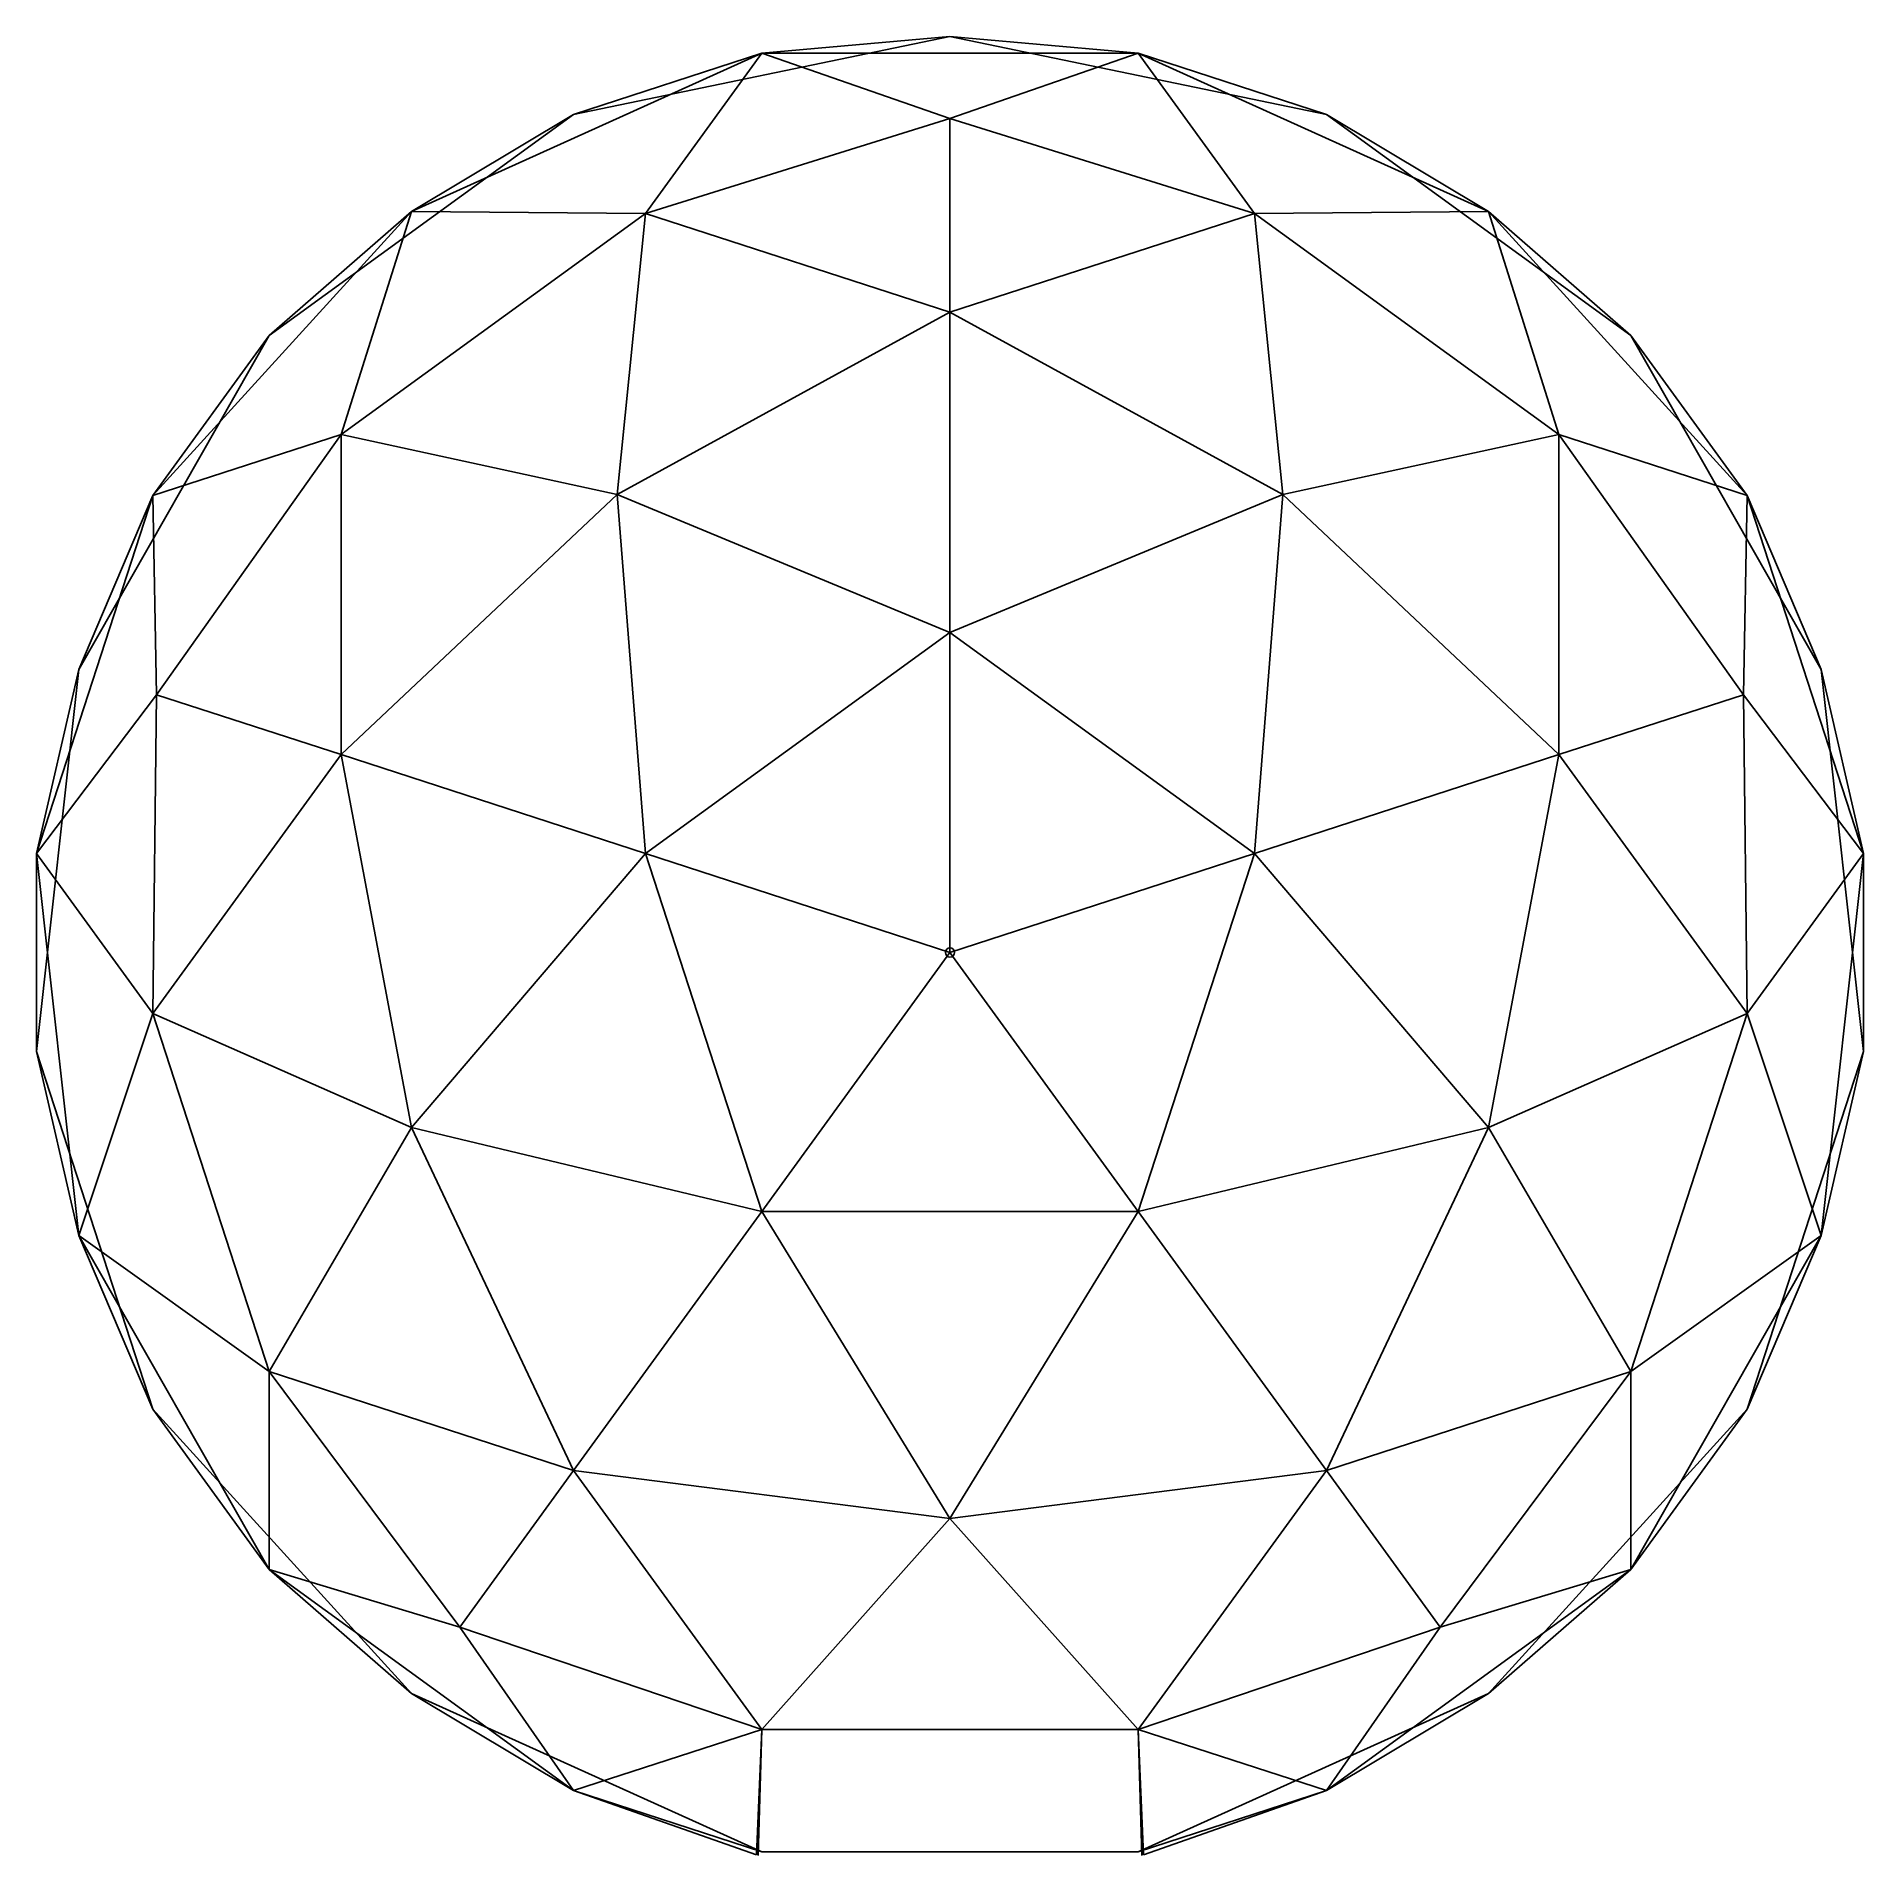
# Model space of a CAD drawing. Header units: millimetres. Extents: x -2410 to 10816, y -13561 to 2417.
# Drawn here: x -2410 to 2410, y -2383 to 2417 of the extents above.
import ezdxf

# ---------------------------------------------------------------- set-up
doc = ezdxf.new("R2010")
doc.units = ezdxf.units.MM
for name, color, linetype in [('A', 1, 'Continuous'), ('B', 3, 'Continuous'), ('C', 5, 'Continuous')]:
    doc.layers.add(name, color=color, linetype=linetype)

msp = doc.modelspace()

# ---------------------------------------------------------------- linework, layer by layer
for p, q in [((-496.6, -2050.4, 1267.2), (-510.6, -2381.6, 1299.1)), ((496.6, -2050.4, 1267.2), (510.6, -2381.6, 1299.1))]:
    msp.add_line(p, q)
at = {"extrusion": (-1, 0, 0)}
msp.add_line((-506.6, -2383.1, 1306.5), (-506.6, -2383.1, 308.3), dxfattribs=at)
msp.add_circle((0, 0), 12.3)
at = {"layer": 'A', "extrusion": (-0.850651, 0.276393, 0.447214)}
for p, q in [((0, 2201.2, 1100.6), (-496.6, 2373.1, 422.4)), ((-496.6, -683.5, 2311.5), (0, 0, 2461)), ((-1293.8, -1780.8, 1100.6), (-993.1, -1366.9, 1789.3)), ((-1293.8, -1780.8, 1100.6), (-1796.6, -1628, 422.4))]:
    msp.add_line(p, q, dxfattribs=at)
at = {"layer": 'A', "extrusion": (-0.525731, 0.723607, -0.447214)}
for p, q in [((0, 2201.2, 1100.6), (496.6, 2373.1, 422.4)), ((0, 2201.2, 1100.6), (-803.5, 1950.7, 1267.2)), ((-1606.9, 1366.9, 1267.2), (-2093.5, 680.2, 1100.6))]:
    msp.add_line(p, q, dxfattribs=at)
at = {"layer": 'A', "extrusion": (0.850651, 0.276393, 0.447214)}
for p, q in [((0, 2201.2, 1100.6), (0, 1689.6, 1789.3)), ((0, 844.8, 2311.5), (0, 0, 2461)), ((1293.8, -1780.8, 1100.6), (1796.6, -1628, 422.4))]:
    msp.add_line(p, q, dxfattribs=at)
at = {"layer": 'A'}
for p, q in [((0, 2201.2, 1100.6), (803.5, 1950.7, 1267.2)), ((1606.9, 1366.9, 1267.2), (2093.5, 680.2, 1100.6)), ((-2103.5, -161.3, 1267.2), (-2093.5, 680.2, 1100.6)), ((-1293.8, -1780.8, 1100.6), (-1796.6, -1105.9, 1267.2)), ((-496.6, -2050.4, 1267.2), (-1293.8, -1780.8, 1100.6)), ((1293.8, -1780.8, 1100.6), (496.6, -2050.4, 1267.2))]:
    msp.add_line(p, q, dxfattribs=at)
at = {"layer": 'A', "extrusion": (-0.850651, -0.276393, -0.447214)}
msp.add_line((-2103.5, 1205.6, 422.4), (-2093.5, 680.2, 1100.6), dxfattribs=at)
at = {"layer": 'A', "extrusion": (0.850651, -0.276393, -0.447214)}
for p, q in [((2093.5, 680.2, 1100.6), (2103.5, 1205.6, 422.4)), ((2103.5, -161.3, 1267.2), (2093.5, 680.2, 1100.6)), ((1293.8, -1780.8, 1100.6), (1796.6, -1105.9, 1267.2))]:
    msp.add_line(p, q, dxfattribs=at)
at = {"layer": 'A', "extrusion": (-0.525731, -0.723607, 0.447214)}
for p, q in [((-2093.5, 680.2, 1100.6), (-2410.4, 261.1, 422.4)), ((496.6, -683.5, 2311.5), (0, 0, 2461)), ((1293.8, -1780.8, 1100.6), (993.1, -1366.9, 1789.3)), ((993.1, -2211.7, 422.4), (1293.8, -1780.8, 1100.6))]:
    msp.add_line(p, q, dxfattribs=at)
at = {"layer": 'A', "extrusion": (-8.93231e-15, 0.894427, 0.447214)}
for p, q in [((-2093.5, 680.2, 1100.6), (-1606.9, 522.1, 1789.3)), ((-803.5, 261.1, 2311.5), (0, 0, 2461))]:
    msp.add_line(p, q, dxfattribs=at)
at = {"layer": 'A', "extrusion": (0.525731, -0.723607, 0.447214)}
for p, q in [((2093.5, 680.2, 1100.6), (1606.9, 522.1, 1789.3)), ((803.5, 261.1, 2311.5), (0, 0, 2461)), ((-993.1, -2211.7, 422.4), (-1293.8, -1780.8, 1100.6))]:
    msp.add_line(p, q, dxfattribs=at)
at = {"layer": 'A', "extrusion": (0.525731, 0.723607, -0.447214)}
msp.add_line((2093.5, 680.2, 1100.6), (2410.4, 261.1, 422.4), dxfattribs=at)
at = {"layer": 'B', "extrusion": (5.93683e-14, -0.982247, 0.187592)}
for p, q in [((-993.1, 2211.7, -422.4), (0, 2417.3, -461.7)), ((993.1, 2211.7, -422.4), (0, 2417.3, -461.7)), ((0, 2417.3, -461.7), (496.6, 2373.1, 422.4))]:
    msp.add_line(p, q, dxfattribs=at)
at = {"layer": 'B', "extrusion": (5.94585e-14, -0.982247, 0.187592)}
msp.add_line((0, 2417.3, -461.7), (-496.6, 2373.1, 422.4), dxfattribs=at)
at = {"layer": 'B', "extrusion": (0.57735, -0.794654, -0.187592)}
for p, q in [((-1420.9, 1955.6, 461.7), (-496.6, 2373.1, 422.4)), ((-993.1, 2211.7, -422.4), (-1420.9, 1955.6, 461.7)), ((-1420.9, 1955.6, 461.7), (-2103.5, 1205.6, 422.4)), ((-1796.6, 1628, -422.4), (-1420.9, 1955.6, 461.7)), ((-1606.9, 1366.9, 1267.2), (-1420.9, 1955.6, 461.7)), ((-1420.9, 1955.6, 461.7), (-803.5, 1950.7, 1267.2))]:
    msp.add_line(p, q, dxfattribs=at)
at = {"layer": 'B', "extrusion": (-0.57735, -0.794654, -0.187592)}
for p, q in [((1420.9, 1955.6, 461.7), (496.6, 2373.1, 422.4)), ((993.1, 2211.7, -422.4), (1420.9, 1955.6, 461.7)), ((1420.9, 1955.6, 461.7), (803.5, 1950.7, 1267.2)), ((1796.6, 1628, -422.4), (1420.9, 1955.6, 461.7)), ((1420.9, 1955.6, 461.7), (2103.5, 1205.6, 422.4)), ((1606.9, 1366.9, 1267.2), (1420.9, 1955.6, 461.7))]:
    msp.add_line(p, q, dxfattribs=at)
at = {"layer": 'B', "extrusion": (0.356822, -0.491123, -0.794654)}
for p, q in [((-878.1, 1208.7, 1955.6), (-803.5, 1950.7, 1267.2)), ((-878.1, 1208.7, 1955.6), (0, 1689.6, 1789.3)), ((-1606.9, 1366.9, 1267.2), (-878.1, 1208.7, 1955.6)), ((-878.1, 1208.7, 1955.6), (-1606.9, 522.1, 1789.3)), ((0, 844.8, 2311.5), (-878.1, 1208.7, 1955.6)), ((-803.5, 261.1, 2311.5), (-878.1, 1208.7, 1955.6))]:
    msp.add_line(p, q, dxfattribs=at)
at = {"layer": 'B', "extrusion": (-0.356822, -0.491123, -0.794654)}
for p, q in [((878.1, 1208.7, 1955.6), (803.5, 1950.7, 1267.2)), ((878.1, 1208.7, 1955.6), (0, 1689.6, 1789.3)), ((1606.9, 1366.9, 1267.2), (878.1, 1208.7, 1955.6)), ((0, 844.8, 2311.5), (878.1, 1208.7, 1955.6)), ((803.5, 261.1, 2311.5), (878.1, 1208.7, 1955.6)), ((878.1, 1208.7, 1955.6), (1606.9, 522.1, 1789.3))]:
    msp.add_line(p, q, dxfattribs=at)
at = {"layer": 'B', "extrusion": (0.934172, -0.303531, 0.187592)}
for p, q in [((-2299, 747, -461.7), (-1796.6, 1628, -422.4)), ((-2103.5, 1205.6, 422.4), (-2299, 747, -461.7)), ((-2410.4, -261.1, -422.4), (-2299, 747, -461.7)), ((-2299, 747, -461.7), (-2410.4, 261.1, 422.4))]:
    msp.add_line(p, q, dxfattribs=at)
at = {"layer": 'B', "extrusion": (-0.934172, -0.303531, 0.187592)}
for p, q in [((2299, 747, -461.7), (1796.6, 1628, -422.4)), ((2103.5, 1205.6, 422.4), (2299, 747, -461.7)), ((2410.4, -261.1, -422.4), (2299, 747, -461.7)), ((2299, 747, -461.7), (2410.4, 261.1, 422.4))]:
    msp.add_line(p, q, dxfattribs=at)
at = {"layer": 'B', "extrusion": (0.57735, 0.187592, -0.794654)}
for p, q in [((-1420.9, -461.7, 1955.6), (-1606.9, 522.1, 1789.3)), ((-803.5, 261.1, 2311.5), (-1420.9, -461.7, 1955.6)), ((-2103.5, -161.3, 1267.2), (-1420.9, -461.7, 1955.6)), ((-1420.9, -461.7, 1955.6), (-1796.6, -1105.9, 1267.2)), ((-496.6, -683.5, 2311.5), (-1420.9, -461.7, 1955.6)), ((-1420.9, -461.7, 1955.6), (-993.1, -1366.9, 1789.3))]:
    msp.add_line(p, q, dxfattribs=at)
at = {"layer": 'B', "extrusion": (-0.57735, 0.187592, -0.794654)}
for p, q in [((1420.9, -461.7, 1955.6), (1606.9, 522.1, 1789.3)), ((803.5, 261.1, 2311.5), (1420.9, -461.7, 1955.6)), ((2103.5, -161.3, 1267.2), (1420.9, -461.7, 1955.6)), ((496.6, -683.5, 2311.5), (1420.9, -461.7, 1955.6)), ((1420.9, -461.7, 1955.6), (993.1, -1366.9, 1789.3)), ((1420.9, -461.7, 1955.6), (1796.6, -1105.9, 1267.2))]:
    msp.add_line(p, q, dxfattribs=at)
at = {"layer": 'B', "extrusion": (0.934172, 0.303531, -0.187592)}
for p, q in [((-2299, -747, 461.7), (-2410.4, 261.1, 422.4)), ((-2103.5, -161.3, 1267.2), (-2299, -747, 461.7)), ((-2410.4, -261.1, -422.4), (-2299, -747, 461.7)), ((-2103.5, -1205.6, -422.4), (-2299, -747, 461.7)), ((-2299, -747, 461.7), (-1796.6, -1105.9, 1267.2)), ((-2299, -747, 461.7), (-1796.6, -1628, 422.4))]:
    msp.add_line(p, q, dxfattribs=at)
at = {"layer": 'B', "extrusion": (-0.934172, 0.303531, -0.187592)}
for p, q in [((2299, -747, 461.7), (2410.4, 261.1, 422.4)), ((2103.5, -161.3, 1267.2), (2299, -747, 461.7)), ((2410.4, -261.1, -422.4), (2299, -747, 461.7)), ((2299, -747, 461.7), (1796.6, -1105.9, 1267.2)), ((2299, -747, 461.7), (1796.6, -1628, 422.4)), ((2103.5, -1205.6, -422.4), (2299, -747, 461.7))]:
    msp.add_line(p, q, dxfattribs=at)
at = {"layer": 'B', "extrusion": (1.69309e-15, 0.607062, -0.794654)}
for p, q in [((-496.6, -683.5, 2311.5), (0, -1494, 1955.6)), ((496.6, -683.5, 2311.5), (0, -1494, 1955.6)), ((0, -1494, 1955.6), (-993.1, -1366.9, 1789.3)), ((-496.6, -2050.4, 1267.2), (0, -1494, 1955.6)), ((0, -1494, 1955.6), (496.6, -2050.4, 1267.2))]:
    msp.add_line(p, q, dxfattribs=at)
at = {"layer": 'B', "extrusion": (0.57735, 0.794654, 0.187592)}
for p, q in [((-2103.5, -1205.6, -422.4), (-1420.9, -1955.6, -461.7)), ((-1420.9, -1955.6, -461.7), (-1796.6, -1628, 422.4)), ((-993.1, -2211.7, 422.4), (-1420.9, -1955.6, -461.7)), ((-1420.9, -1955.6, -461.7), (-496.6, -2373.1, -422.4))]:
    msp.add_line(p, q, dxfattribs=at)
at = {"layer": 'B', "extrusion": (-0.57735, 0.794654, 0.187592)}
for p, q in [((2103.5, -1205.6, -422.4), (1420.9, -1955.6, -461.7)), ((1420.9, -1955.6, -461.7), (1796.6, -1628, 422.4)), ((496.6, -2373.1, -422.4), (1420.9, -1955.6, -461.7)), ((1420.9, -1955.6, -461.7), (993.1, -2211.7, 422.4))]:
    msp.add_line(p, q, dxfattribs=at)
at = {"layer": 'B', "extrusion": (1.27676e-15, 0.607062, -0.794654)}
msp.add_line((0, -1494, 1955.6), (993.1, -1366.9, 1789.3), dxfattribs=at)
at = {"layer": 'B', "extrusion": (3.96992e-15, 0.982247, -0.187592)}
msp.add_line((-506.6, -2383.1, 308.3), (-496.6, -2050.4, 1267.2), dxfattribs=at)
at = {"layer": 'B', "extrusion": (-9.5831e-16, 0.982247, -0.187592)}
msp.add_line((506.6, -2383.1, 308.3), (496.6, -2050.4, 1267.2), dxfattribs=at)
at = {"layer": 'B', "extrusion": (0.835294, 0.38877, -0.38877)}
msp.add_line((-993.1, -2211.7, 422.4), (-510.6, -2381.6, 1299.1), dxfattribs=at)
at = {"layer": 'B', "extrusion": (-0.835294, 0.38877, -0.38877)}
msp.add_line((993.1, -2211.7, 422.4), (510.6, -2381.6, 1299.1), dxfattribs=at)
at = {"layer": 'C', "extrusion": (-0.850651, 0.276393, 0.447214)}
for p, q in [((-496.6, 2373.1, 422.4), (-993.1, 2211.7, -422.4)), ((-993.1, -1366.9, 1789.3), (-496.6, -683.5, 2311.5)), ((-1796.6, -1628, 422.4), (-2103.5, -1205.6, -422.4))]:
    msp.add_line(p, q, dxfattribs=at)
at = {"layer": 'C', "extrusion": (0.57735, -0.794654, -0.187592)}
for p, q in [((-496.6, 2373.1, 422.4), (-803.5, 1950.7, 1267.2)), ((-993.1, 2211.7, -422.4), (-1796.6, 1628, -422.4)), ((-1606.9, 1366.9, 1267.2), (-2103.5, 1205.6, 422.4))]:
    msp.add_line(p, q, dxfattribs=at)
at = {"layer": 'C', "extrusion": (5.98194e-14, -0.982247, 0.187592)}
msp.add_line((-496.6, 2373.1, 422.4), (496.6, 2373.1, 422.4), dxfattribs=at)
at = {"layer": 'C', "extrusion": (-0.525731, 0.723607, -0.447214)}
for p, q in [((496.6, 2373.1, 422.4), (993.1, 2211.7, -422.4)), ((-803.5, 1950.7, 1267.2), (-1606.9, 1366.9, 1267.2))]:
    msp.add_line(p, q, dxfattribs=at)
at = {"layer": 'C', "extrusion": (-0.57735, -0.794654, -0.187592)}
for p, q in [((496.6, 2373.1, 422.4), (803.5, 1950.7, 1267.2)), ((993.1, 2211.7, -422.4), (1796.6, 1628, -422.4)), ((1606.9, 1366.9, 1267.2), (2103.5, 1205.6, 422.4))]:
    msp.add_line(p, q, dxfattribs=at)
at = {"layer": 'C', "extrusion": (0.356822, -0.491123, -0.794654)}
for p, q in [((0, 1689.6, 1789.3), (-803.5, 1950.7, 1267.2)), ((-1606.9, 1366.9, 1267.2), (-1606.9, 522.1, 1789.3)), ((0, 844.8, 2311.5), (-803.5, 261.1, 2311.5))]:
    msp.add_line(p, q, dxfattribs=at)
at = {"layer": 'C', "extrusion": (-0.356822, -0.491123, -0.794654)}
for p, q in [((0, 1689.6, 1789.3), (803.5, 1950.7, 1267.2)), ((1606.9, 1366.9, 1267.2), (1606.9, 522.1, 1789.3)), ((0, 844.8, 2311.5), (803.5, 261.1, 2311.5))]:
    msp.add_line(p, q, dxfattribs=at)
at = {"layer": 'C'}
for p, q in [((803.5, 1950.7, 1267.2), (1606.9, 1366.9, 1267.2)), ((-1796.6, -1105.9, 1267.2), (-2103.5, -161.3, 1267.2)), ((496.6, -2050.4, 1267.2), (-496.6, -2050.4, 1267.2))]:
    msp.add_line(p, q, dxfattribs=at)
at = {"layer": 'C', "extrusion": (0.850651, 0.276393, 0.447214)}
for p, q in [((0, 1689.6, 1789.3), (0, 844.8, 2311.5)), ((1796.6, -1628, 422.4), (2103.5, -1205.6, -422.4))]:
    msp.add_line(p, q, dxfattribs=at)
at = {"layer": 'C', "extrusion": (-0.850651, -0.276393, -0.447214)}
msp.add_line((-1796.6, 1628, -422.4), (-2103.5, 1205.6, 422.4), dxfattribs=at)
at = {"layer": 'C', "extrusion": (0.850651, -0.276393, -0.447214)}
for p, q in [((2103.5, 1205.6, 422.4), (1796.6, 1628, -422.4)), ((1796.6, -1105.9, 1267.2), (2103.5, -161.3, 1267.2))]:
    msp.add_line(p, q, dxfattribs=at)
at = {"layer": 'C', "extrusion": (0.934172, -0.303531, 0.187592)}
msp.add_line((-2103.5, 1205.6, 422.4), (-2410.4, 261.1, 422.4), dxfattribs=at)
at = {"layer": 'C', "extrusion": (-0.934172, -0.303531, 0.187592)}
msp.add_line((2103.5, 1205.6, 422.4), (2410.4, 261.1, 422.4), dxfattribs=at)
at = {"layer": 'C', "extrusion": (0.57735, 0.187592, -0.794654)}
for p, q in [((-2103.5, -161.3, 1267.2), (-1606.9, 522.1, 1789.3)), ((-496.6, -683.5, 2311.5), (-803.5, 261.1, 2311.5)), ((-993.1, -1366.9, 1789.3), (-1796.6, -1105.9, 1267.2))]:
    msp.add_line(p, q, dxfattribs=at)
at = {"layer": 'C', "extrusion": (-8.93231e-15, 0.894427, 0.447214)}
msp.add_line((-1606.9, 522.1, 1789.3), (-803.5, 261.1, 2311.5), dxfattribs=at)
at = {"layer": 'C', "extrusion": (0.525731, -0.723607, 0.447214)}
for p, q in [((1606.9, 522.1, 1789.3), (803.5, 261.1, 2311.5)), ((-496.6, -2373.1, -422.4), (-993.1, -2211.7, 422.4))]:
    msp.add_line(p, q, dxfattribs=at)
at = {"layer": 'C', "extrusion": (-0.57735, 0.187592, -0.794654)}
for p, q in [((2103.5, -161.3, 1267.2), (1606.9, 522.1, 1789.3)), ((496.6, -683.5, 2311.5), (803.5, 261.1, 2311.5)), ((993.1, -1366.9, 1789.3), (1796.6, -1105.9, 1267.2))]:
    msp.add_line(p, q, dxfattribs=at)
at = {"layer": 'C', "extrusion": (0.934172, 0.303531, -0.187592)}
for p, q in [((-2103.5, -161.3, 1267.2), (-2410.4, 261.1, 422.4)), ((-2103.5, -1205.6, -422.4), (-2410.4, -261.1, -422.4)), ((-1796.6, -1628, 422.4), (-1796.6, -1105.9, 1267.2))]:
    msp.add_line(p, q, dxfattribs=at)
at = {"layer": 'C', "extrusion": (-0.525731, -0.723607, 0.447214)}
for p, q in [((-2410.4, 261.1, 422.4), (-2410.4, -261.1, -422.4)), ((993.1, -1366.9, 1789.3), (496.6, -683.5, 2311.5)), ((496.6, -2373.1, -422.4), (993.1, -2211.7, 422.4))]:
    msp.add_line(p, q, dxfattribs=at)
at = {"layer": 'C', "extrusion": (-0.934172, 0.303531, -0.187592)}
for p, q in [((2103.5, -161.3, 1267.2), (2410.4, 261.1, 422.4)), ((2103.5, -1205.6, -422.4), (2410.4, -261.1, -422.4)), ((1796.6, -1628, 422.4), (1796.6, -1105.9, 1267.2))]:
    msp.add_line(p, q, dxfattribs=at)
at = {"layer": 'C', "extrusion": (0.525731, 0.723607, -0.447214)}
msp.add_line((2410.4, 261.1, 422.4), (2410.4, -261.1, -422.4), dxfattribs=at)
at = {"layer": 'C', "extrusion": (1.91513e-15, 0.607062, -0.794654)}
for p, q in [((496.6, -683.5, 2311.5), (-496.6, -683.5, 2311.5)), ((-496.6, -2050.4, 1267.2), (-993.1, -1366.9, 1789.3)), ((993.1, -1366.9, 1789.3), (496.6, -2050.4, 1267.2))]:
    msp.add_line(p, q, dxfattribs=at)
at = {"layer": 'C', "extrusion": (0.57735, 0.794654, 0.187592)}
msp.add_line((-993.1, -2211.7, 422.4), (-1796.6, -1628, 422.4), dxfattribs=at)
at = {"layer": 'C', "extrusion": (-0.57735, 0.794654, 0.187592)}
msp.add_line((1796.6, -1628, 422.4), (993.1, -2211.7, 422.4), dxfattribs=at)
at = {"layer": 'C', "extrusion": (3.60901e-15, 0.982247, -0.187592)}
for p, q in [((-993.1, -2211.7, 422.4), (-496.6, -2050.4, 1267.2)), ((993.1, -2211.7, 422.4), (496.6, -2050.4, 1267.2)), ((496.6, -2373.1, -422.4), (-496.6, -2373.1, -422.4))]:
    msp.add_line(p, q, dxfattribs=at)

doc.saveas('drawing.dxf')
